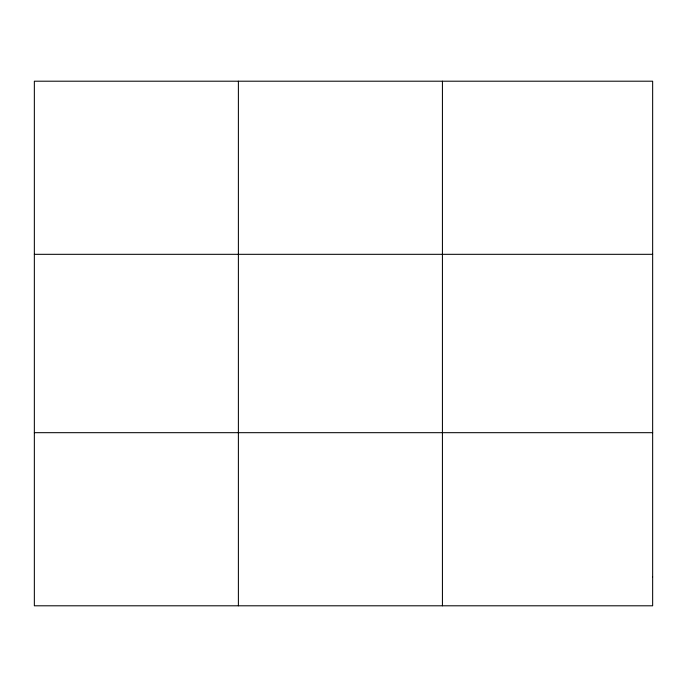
<?xml version="1.0" encoding="UTF-8"?>
<svg xmlns="http://www.w3.org/2000/svg" width="687" height="687" viewBox="0 0 687 687"><rect width="100%" height="100%" fill="white"/><g stroke="black" fill="none" stroke-linecap="round" stroke-linejoin="round"><path stroke-width="1.03" d="M238.389 81.203L238.389 605.797M442.428 81.203L442.428 605.797M34.35 254.319L652.65 254.319M34.35 432.681L652.65 432.681M652.65 576.951L652.65 605.797L34.35 605.797L34.35 81.203L652.65 81.203L652.65 576.951"/></g></svg>
